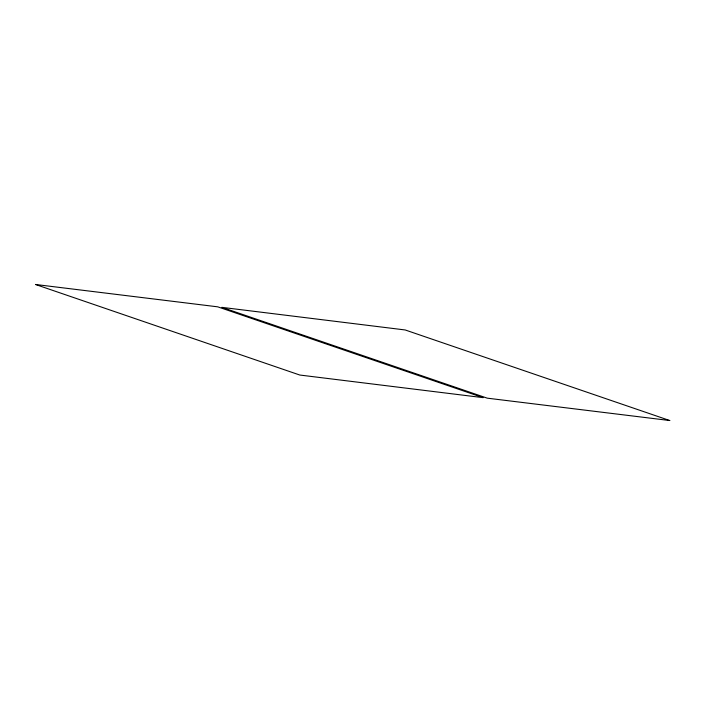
<?xml version="1.0" encoding="UTF-8"?>
<svg xmlns="http://www.w3.org/2000/svg" width="705" height="705" viewBox="0 0 705 705"><rect width="100%" height="100%" fill="white"/><g stroke="black" fill="none" stroke-linecap="round" stroke-linejoin="round"><path stroke-width="1.06" d="M35.488 284.476L299.801 375.034L483.163 397.655L217.722 306.834L35.488 284.476M669.75 420.532L487.278 398.166L221.837 307.345L405.199 329.966L669.75 420.532"/></g></svg>
